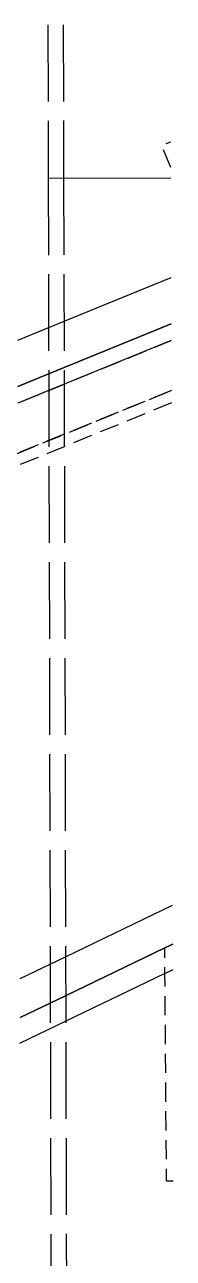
# Model space of a CAD drawing. Extents: x 507881 to 521259, y 6022177 to 6031356.
# Drawn here: x 511276 to 511372, y 6023246 to 6024050 of the extents above; entities that cross this region are included whole.
import ezdxf

# ---------------------------------------------------------------- set-up
doc = ezdxf.new("R2010")
doc.units = 0
doc.header["$LTSCALE"] = 5
for name, pattern in [('foc-ACCESSROAD', [3.75, 2.5, -1.25]), ('foc-FLOWLINE', [3.75, 2.5, -1.25]), ('foc-QUARTERLINE', [33, 25, -3, 2, -3]), ('foc-UNSURVEYED', [12.5, 10, -2.5])]:
    doc.linetypes.add(name, pattern=pattern)
for name, color, linetype in [('C-RW', 13, 'Continuous'), ('C-WS', 13, 'foc-ACCESSROAD'), ('F-EZE', 190, 'foc-FLOWLINE'), ('F-RW', 190, 'Continuous'), ('F-WS', 190, 'foc-ACCESSROAD'), ('L-QSEC', 8, 'foc-QUARTERLINE'), ('L-USEC', 7, 'foc-UNSURVEYED')]:
    doc.layers.add(name, color=color, linetype=linetype)

msp = doc.modelspace()

# ---------------------------------------------------------------- linework, layer by layer
at = {"layer": 'C-RW'}
for points in [[(511272.737, 6023403.18), (511302.37, 6023417.437), (511302.8, 6023417.65), (511366.908, 6023448.532), (511367.412, 6023448.775), (511372.075, 6023451.022)], [(511372.116, 6023434.389), (511367.478, 6023432.155), (511367.029, 6023431.939), (511302.411, 6023400.831), (511272.288, 6023386.328)]]:
    msp.add_lwpolyline(points, dxfattribs=at)
at = {"layer": 'C-WS', "flags": 128}
msp.add_lwpolyline([(511372.455, 6023296.649), (511368.011, 6023296.631), (511367.029, 6023431.939), (511366.908, 6023448.532), (511367.412, 6023448.775), (511372.075, 6023451.022)], dxfattribs=at)
at = {"layer": 'F-EZE', "flags": 128}
msp.add_lwpolyline([(511371.207, 6023803.45), (511301.49, 6023774.963), (511271.361, 6023762.653), (511023.256, 6023661.284), (510964.583, 6023616.595), (510926.466, 6023587.564), (510927.836, 6023583.273), (510921.617, 6023580.739), (510919.846, 6023583.906), (510887.277, 6023577.794), (510876.267, 6023575.728), (510860.74, 6023572.814), (510860.604, 6023567.829), (510857.827, 6023567.723), (510854.395, 6023567.568), (510854.39, 6023571.021), (510854.388, 6023572.064), (510852.666, 6023572.737), (510848.995, 6023574.171), (510848.99, 6023576.394), (510848.96, 6023577.282), (510848.983, 6023579.504), (510857.79, 6023578.476), (510867.078, 6023580.244), (510881.965, 6023583.078), (510883.899, 6023583.446), (510922.185, 6023590.732), (510960.254, 6023620.901), (511019.504, 6023667.855), (511271.341, 6023770.753), (511301.47, 6023783.064), (511371.187, 6023811.549)], dxfattribs=at)
at = {"layer": 'F-RW'}
for points in [[(511271.16, 6023844.307), (511301.289, 6023856.617), (511371.006, 6023885.099)], [(511371.081, 6023854.904), (511301.363, 6023826.421), (511271.235, 6023814.106)], [(511271.235, 6023814.106), (511301.363, 6023826.421), (511371.081, 6023854.904)], [(511371.107, 6023844.121), (511301.39, 6023815.636), (511271.261, 6023803.325)], [(511272.68, 6023428.615), (511302.307, 6023442.872), (511302.749, 6023443.085), (511372.012, 6023476.467)], [(511372.075, 6023451.022), (511367.412, 6023448.775), (511366.908, 6023448.532), (511302.8, 6023417.65), (511302.37, 6023417.437), (511272.737, 6023403.18)]]:
    msp.add_lwpolyline(points, dxfattribs=at)
at = {"layer": 'F-WS', "flags": 128}
for points in [[(511370.83, 6023956.706), (511364.927, 6023971.142), (511370.789, 6023973.54)], [(511371.187, 6023811.549), (511301.47, 6023783.064), (511271.341, 6023770.753), (511019.504, 6023667.855), (510944.047, 6023637.025), (510932.045, 6023632.121), (510851.529, 6023599.224), (510851.407, 6023631.778), (510997.094, 6023691.302), (511002.879, 6023693.665), (511032.504, 6023705.77), (511271.261, 6023803.325), (511301.39, 6023815.636), (511371.107, 6023844.121)]]:
    msp.add_lwpolyline(points, dxfattribs=at)
at = {"layer": 'L-QSEC'}
msp.add_line((511291.01, 6023949.763), (511370.847, 6023950.016), dxfattribs=at)
at = {"layer": 'L-USEC'}
for p, q in [((511300.819, 6024049.755), (511301.065, 6023949.788)), ((511290.764, 6024049.723), (511291.01, 6023949.763)), ((511291.01, 6023949.763), (511292.989, 6023145.584)), ((511301.065, 6023949.788), (511303.019, 6023155.685))]:
    msp.add_line(p, q, dxfattribs=at)

doc.saveas('drawing.dxf')
